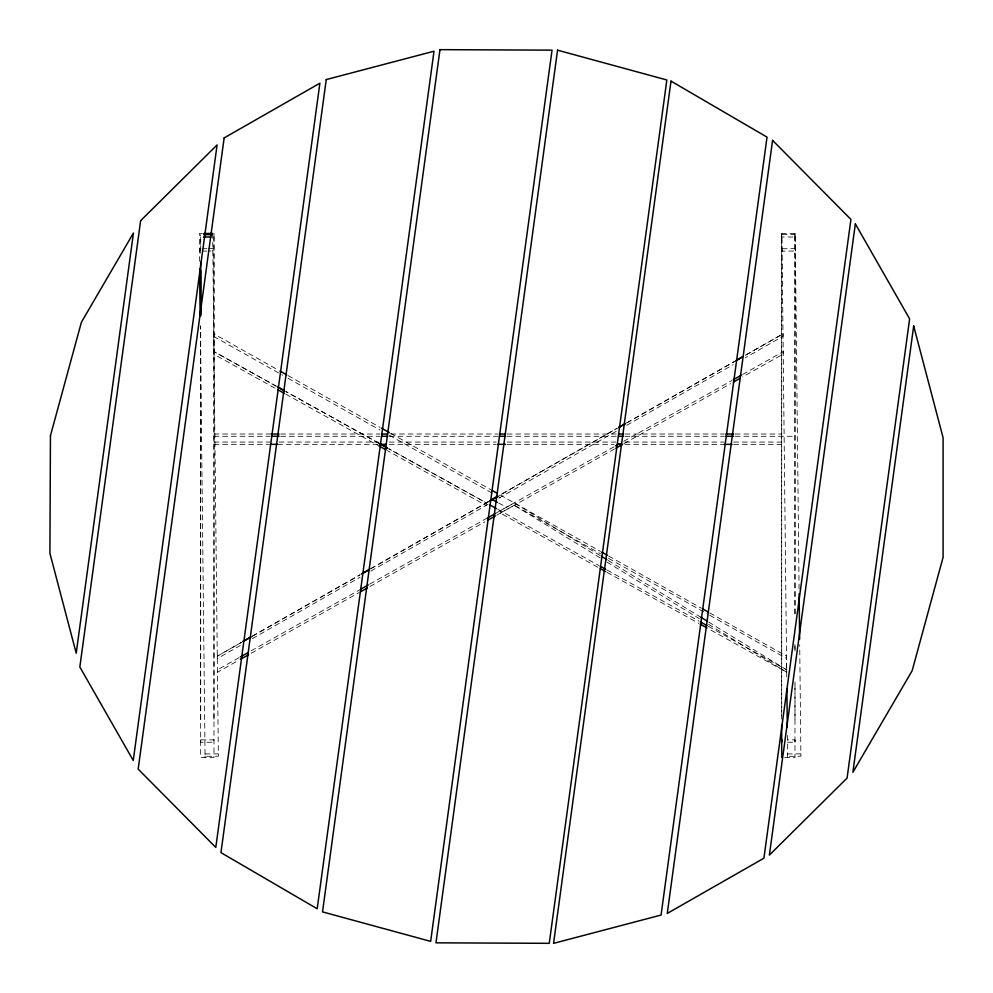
<?xml version="1.0" encoding="UTF-8"?>
<svg xmlns="http://www.w3.org/2000/svg" width="993" height="993" viewBox="0 0 993 993"><rect width="100%" height="100%" fill="white"/><g stroke="black" fill="none" stroke-linecap="round" stroke-linejoin="round"><path stroke-width="0.74" stroke-dasharray="4.96 3.72" d="M200.673 719.168L200.673 325.952M200.673 253.203L200.673 234.621M213.979 719.18L213.979 234.633M781.69 234.621L781.69 236.992L794.983 237.004L794.983 234.633L781.69 234.621L781.69 719.168M787.598 742.243L794.983 742.243L794.983 740.517M794.983 719.18L794.983 681.943M794.983 651.06L794.983 644.718M794.983 613.91L794.983 234.633M794.983 742.243L794.983 739.872L787.598 739.872M213.979 434.015L271.362 434.015M213.979 442.059L269.811 442.059M241.498 642.334L217.293 656.125L217.293 658.607L240.194 645.549M252.259 636.203L359.814 574.922M370.575 568.79L488.581 501.564M496.115 495.37L500.162 497.642L500.162 494.961L617.348 428.194L498.796 495.817M626.782 422.819L734.547 361.427M745.321 355.283L783.043 333.797L783.043 336.267L745.333 357.753M217.268 656.212L241.522 642.397M252.296 636.252L360.049 574.86M370.836 568.716L489.363 501.18M626.769 422.906L734.522 361.514M746.649 354.6L783.018 333.884M252.321 638.648L360.074 577.256M370.861 571.112L488.047 504.345M498.821 498.201L617.361 430.664M626.794 425.289L733.206 364.667M488.742 501.44L486.198 502.868L388.685 448.712L486.198 502.868L486.21 505.549L387.357 450.623M600.182 555.559L514.2 502.868L500.335 510.725L500.348 513.096L598.94 567.897M500.348 513.096L514.213 505.251L600.492 553.796M239.028 657.701L217.417 669.853L217.442 672.249L239.052 660.097M251.117 650.825L359.205 590.115M369.669 584.157L486.868 518.247M496.289 512.947L614.419 446.589M623.716 441.289L731.903 380.53M742.702 374.448L783.241 351.572L783.241 354.054L742.727 376.831M251.204 653.257L359.23 592.511M370.029 586.429L484.807 521.884M496.959 515.044L614.444 448.985M623.902 443.66L730.575 383.67M202.324 233.529L199.37 233.566L199.68 261.333M202.498 248.722L206.929 248.684M208.406 248.66L212.837 248.61L212.862 250.993L208.431 251.043M202.522 251.105L206.954 251.055M782.099 248.759L795.393 248.61L795.418 250.993L782.124 251.13L782.112 250.484M205.042 753.972L218.336 753.836M800.892 753.836L787.586 753.972L787.61 756.343L800.917 756.207L799.7 644.755M280.671 434.015L379.947 434.015M390.808 434.015L497.828 434.015M507.138 434.015L617.274 434.015M625.019 434.015L724.294 434.015M735.155 434.015L781.69 434.015M213.979 436.287L269.811 436.287M280.671 436.287L379.947 436.287M389.256 436.287L497.828 436.287M507.138 436.287L617.274 436.287M625.019 436.287L724.294 436.287M735.155 436.287L794.983 436.287M279.12 442.059L378.395 442.059M389.256 442.059L496.277 442.071M507.138 442.071L615.722 442.071M625.019 442.071L724.294 442.071M733.604 442.071L781.69 442.071M213.979 444.33L269.811 444.33M277.568 444.33L378.395 444.33M389.256 444.33L496.277 444.33M507.138 444.343L614.17 444.343M625.019 444.343L724.294 444.343M733.604 444.343L781.69 444.343M784.644 757.448L794.983 757.448L794.983 681.645M498.672 503.017L506.529 507.187M497.766 509.297L598.928 565.526M607.033 570.019L698.886 621.059M708.332 626.322L786.679 669.853L786.679 672.224L708.344 628.693M607.046 572.39L698.886 623.43M274.912 388.139L213.954 354.265L213.768 333.797L278.611 370.29M285.748 394.159L379.227 446.105M288.057 375.602L379.922 427.3M390.733 433.382L490.703 489.648M500.162 494.961L600.48 551.425M608.572 555.981L701.592 608.324M709.685 612.88L786.53 656.125L786.679 672.224L708.642 624.398M608.585 558.351L708.344 614.493M709.697 615.25L786.543 658.496M213.768 336.478L282.67 375.242M288.069 378.283L379.934 429.981M389.393 435.306L494.762 494.601M608.113 560.424L700.698 617.162M708.642 622.028L786.679 669.853M600.182 557.929L514.213 505.251L514.2 502.868M606.797 561.988L699.382 618.726M799.092 589.035L795.219 233.417L781.925 233.566L786.779 679.684M787.387 735.379L787.635 757.56M212.663 233.417L218.361 756.207L205.067 756.343L200.375 326.002M199.543 248.759L199.568 251.13L199.556 250.484M205.054 756.008L205.079 757.56M795.405 250.348L795.418 250.993M212.85 250.348L212.862 250.993M794.983 233.417L794.983 234.969M794.983 235.664L794.983 615.027M794.983 644.457L794.983 652.215M781.69 233.417L781.69 715.73M213.979 233.417L213.979 234.969M213.979 235.664L213.979 757.448L200.673 757.448L200.673 326.858M200.673 236.992L200.673 252.483M200.673 739.872L200.673 742.243L213.979 742.243L213.979 739.872L200.673 739.872M276.265 386.203L213.954 351.572L276.265 386.215M379.227 443.424L285.748 391.478L379.202 443.437"/><path stroke-width="1.49" d="M200.673 315.116L200.673 270.233M781.69 742.243L781.69 739.872L781.69 740.517M250.906 636.972L242.838 641.565L250.944 637.022M362.507 573.395L369.235 569.56M489.76 500.894L497.481 496.488M618.701 427.424L625.441 423.589M735.9 360.658L742.627 356.822L735.875 360.744M361.402 574.091L369.483 569.486M490.716 500.422L497.456 496.574M618.689 427.511L625.416 423.676M490.008 500.72L497.617 496.401M240.343 656.894L248.473 652.389M360.236 589.457L368.316 584.914M487.489 517.974L495.594 513.418M615.598 445.857L619.818 443.548M733.256 379.76L741.324 375.143M240.405 659.34L248.498 654.784M360.583 591.754L367.336 587.955M487.513 520.369L495.619 515.814M615.797 448.215L622.549 444.43M733.281 382.156L740.021 378.358M203.801 233.516L212.663 233.417M271.362 434.015L279.12 434.015M381.498 434.015L387.704 434.015M499.38 434.015L505.586 434.015M618.825 434.015L623.467 434.015M725.846 434.015L733.604 434.015M271.362 436.287L279.12 436.287M381.498 436.287L387.704 436.287M499.38 436.287L505.586 436.287M618.825 436.287L623.467 436.287M725.846 436.287L733.604 436.287M271.362 444.33L277.568 444.33M379.947 444.33L386.153 444.33M497.828 444.33L505.586 444.343M617.274 444.343L621.916 444.343M724.294 444.343L732.052 444.343M203.639 234.621L212.502 234.633M203.627 236.992L211.025 237.004M492.131 499.541L497.369 502.321M387.357 447.942L379.227 443.424L387.332 447.955M490.058 505.015L496.488 508.59M600.281 566.271L605.693 569.274M700.239 621.817L706.991 625.565M600.293 568.641L605.693 571.645M700.239 624.187L706.991 627.936M277.63 389.641L284.395 393.402M379.227 446.105L386.004 449.866M279.952 371.047L286.716 374.845M381.275 428.057L389.38 432.625M492.056 490.405L497.456 493.447M601.832 552.182L607.232 555.224M702.945 609.081L708.332 612.122M601.497 556.378L606.797 559.618M700.698 617.162L707.314 621.221M799.142 593.677L799.638 639.194M786.878 688.906L787.3 726.938M199.754 269.078L200.263 315.551M781.69 725.027L781.69 757.448M200.673 261.78L200.673 316.01M50.444 435.704L49.911 553.3L76.213 653.208L133.447 233.02L81.389 322.266L50.444 435.704M140.634 220.694L79.837 667.011L133.248 760.477L217.095 144.916L140.634 220.694M224.157 137.915L138.176 769.116L215.791 847.426L319.883 83.213L224.157 137.915M326.25 79.577L220.955 852.627L317.201 908.769L434.003 51.214L326.25 79.577M439.973 49.65L322.526 911.884L430.652 941.376L552.046 50.146L439.973 49.65M557.557 50.171L435.964 942.829L549.253 943.325L666.849 79.986L557.557 50.171M671.007 81.116L553.56 943.35L661.065 915.062L767.03 137.133L671.007 81.116M772.579 140.373L667.271 913.423L763.915 858.2L850.927 219.428L772.579 140.373M855.345 223.884L769.376 855.085L847.079 778.078L909.625 318.877L855.345 223.884M913.684 325.989L852.888 772.306L912.145 670.734L943.089 557.296L943.089 437.702L913.684 325.989M284.395 390.721L277.63 386.96L284.383 390.733"/></g></svg>
